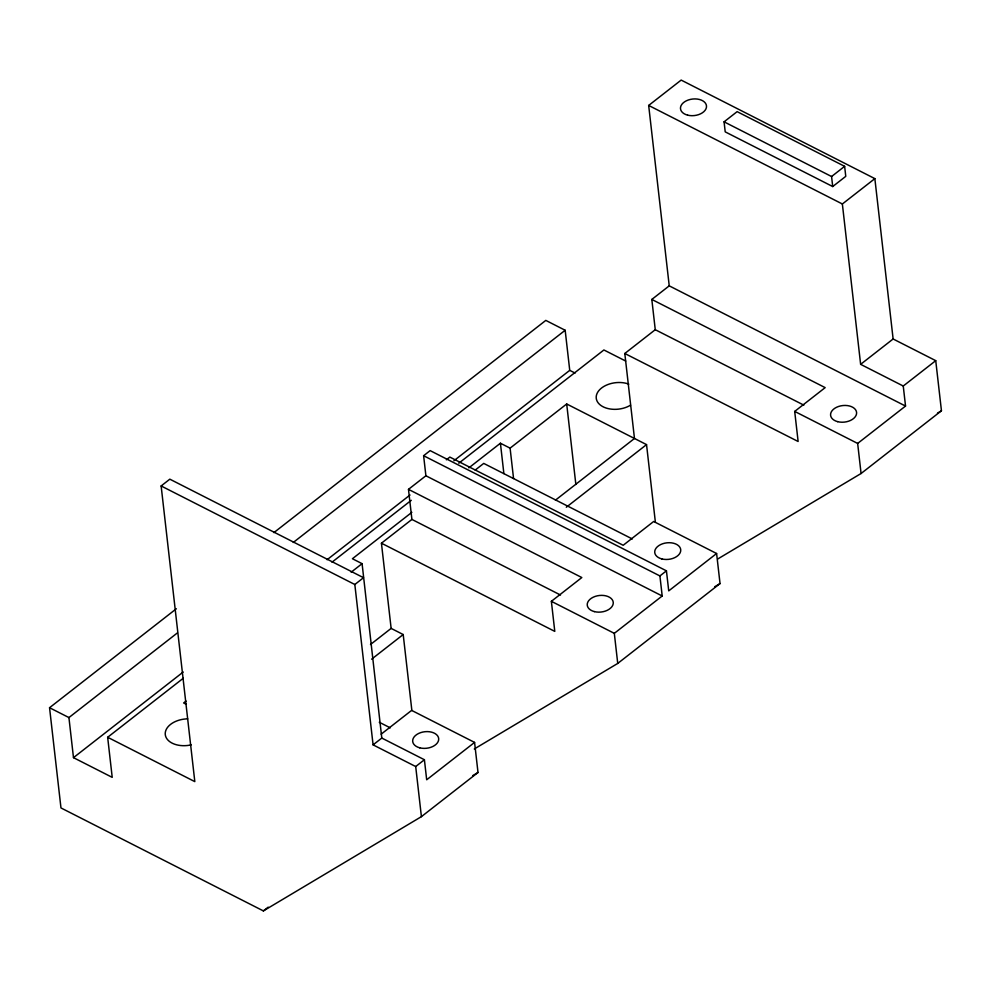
<?xml version="1.0" encoding="UTF-8"?>
<svg xmlns="http://www.w3.org/2000/svg" width="991" height="991" viewBox="0 0 991 991"><rect width="100%" height="100%" fill="white"/><g stroke="black" fill="none" stroke-linecap="round" stroke-linejoin="round"><path stroke-width="1.49" d="M183.248 678.278L107.66 737.279L194.818 781.626L161.137 485.962L169.833 479.173L363.524 577.703L354.828 584.504L373.087 744.86L415.7 766.538L421.41 816.646L263.371 910.915L60.971 807.938L49.55 707.723L176.361 608.747M861.08 473.5L857.649 443.435L905.539 406.062L669.235 285.842L648.671 105.442L681.164 80.085L874.855 178.628L893.126 338.984L935.739 360.662L941.45 410.77L861.08 473.5L717.645 559.048M724.074 121.831L737.131 111.649L844.629 166.327L845.769 176.348L832.713 186.543L725.214 131.865L724.074 121.831L831.573 176.522L832.713 186.543M273.9 532.613L545.806 320.403L565.167 330.263L569.738 370.349L575.077 373.062M107.66 737.279L112.218 777.365L73.483 757.657L68.924 717.571L177.439 632.877M293.274 542.473L565.167 330.263M474.305 748.973L617.74 663.425L614.309 633.348L662.199 595.987L425.895 475.767L423.615 455.724L430.144 450.62L666.435 570.841L668.727 590.884L716.604 553.511L653.664 521.489L623.19 545.273L449.84 457.086L446.359 459.799M560.497 595.021L411.909 519.42L408.478 489.356L425.895 475.767M803.837 405.133L655.262 329.706L651.818 299.443L669.235 285.842M73.483 757.657L183.224 672.009M327.104 559.717L410.014 495.017M453.903 460.753L569.738 370.349M332.01 562.182L411.265 500.319M458.808 463.206L603.903 349.972L625.693 361.046M831.573 176.522L844.629 166.327M411.847 512.347L352.412 558.738L362.087 563.668L381.795 738.06L424.408 759.738L426.687 779.781L474.578 742.408L411.624 710.386L381.151 734.17M468.867 467.851L500.418 443.225L510.092 448.155L513.561 478.529M411.872 710.547L403.201 634.537L391.135 628.393L381.436 543.204L411.909 519.42M475.209 470.068L483.732 463.416L632.32 538.968M555.443 500.158L634.475 438.48L624.801 353.49L655.262 329.706M186.048 701.071L183.62 702.966L186.333 704.341M351.161 572.203L362.087 563.668M510.092 448.155L566.691 403.981L646.541 444.612L655.373 522.146M905.539 406.062L903.247 386.019L860.634 364.341L842.362 203.985L874.855 178.628M370.485 644.522L391.135 628.393M371.613 659.188L403.201 634.537M566.295 507.243L646.541 444.612M381.436 543.204L554.787 631.391L551.368 601.326L581.828 577.542L408.478 489.356M624.801 353.49L798.127 441.49L794.695 411.414L825.169 387.63L651.818 299.443M373.087 744.86L381.795 738.06M860.634 364.341L893.126 338.984M415.7 766.538L424.408 759.738M662.199 595.987L659.907 575.932L666.435 570.841M903.247 386.019L935.739 360.662M263.371 910.915L268.189 907.149M421.41 816.646L478.009 772.485L474.578 742.408M617.74 663.425L720.036 583.575L716.604 553.511M937.461 413.148L941.45 410.77M714.722 586.746L720.036 583.575M472.695 775.643L478.009 772.485M648.671 105.442L842.362 203.985M794.695 411.414L857.649 443.435M423.615 455.724L659.907 575.932M551.368 601.326L614.309 633.348M161.137 485.962L354.828 584.504M379.28 722.253L390.293 727.852M49.55 707.723L68.924 717.571M566.691 403.981L575.858 484.463M500.418 443.225L503.874 473.599M191.213 744.86A20.91 13.304 -6.5 0 1 165.299 734.814A20.91 13.304 -6.5 0 1 187.683 718.847M630.561 405.158A20.91 13.304 -6.5 0 1 602.429 406.434A20.91 13.304 -6.5 0 1 600.93 388.522A20.91 13.304 -6.5 0 1 628.802 384.112M419.788 747.833A13.069 8.312 -6.5 0 0 438.691 738.667A13.069 8.312 -6.5 0 0 418.586 733.476A13.069 8.312 -6.5 0 0 419.788 747.833M837.68 421.671A13.069 8.312 -6.5 0 0 856.596 412.516A13.069 8.312 -6.5 0 0 836.491 407.313A13.069 8.312 -6.5 0 0 837.68 421.671M661.815 558.924A13.069 8.312 -6.5 0 0 680.73 549.77A13.069 8.312 -6.5 0 0 660.625 544.579A13.069 8.312 -6.5 0 0 661.815 558.924M594.34 611.596A13.069 8.312 -6.5 0 0 613.256 602.429A13.069 8.312 -6.5 0 0 593.151 597.239A13.069 8.312 -6.5 0 0 594.34 611.596M687.593 115.142A13.069 8.312 -6.5 0 0 706.496 105.975A13.069 8.312 -6.5 0 0 686.391 100.785A13.069 8.312 -6.5 0 0 687.593 115.142"/></g></svg>
